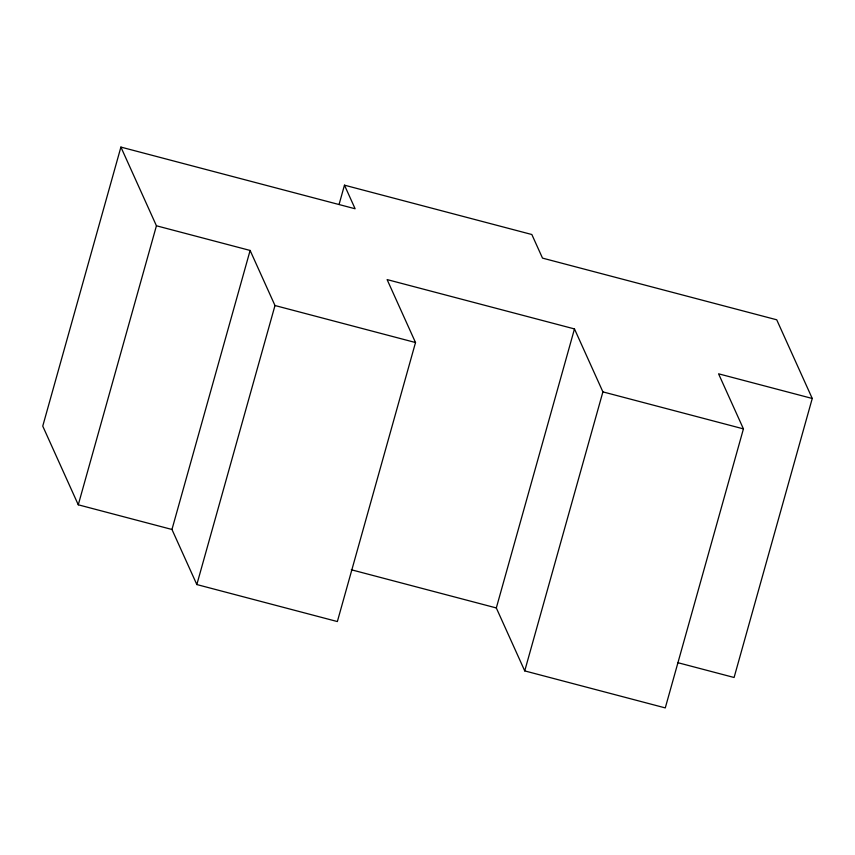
<?xml version="1.0" encoding="UTF-8"?>
<svg xmlns="http://www.w3.org/2000/svg" width="855" height="855" viewBox="0 0 855 855"><rect width="100%" height="100%" fill="white"/><g stroke="black" fill="none" stroke-linecap="round" stroke-linejoin="round"><path stroke-width="1.28" d="M812.25 398.473L776.725 319.791L542.508 258.114L531.842 234.516L344.469 185.172L355.124 208.77L120.908 147.092L42.75 426.121L78.275 504.803L171.962 529.469L196.832 584.553L337.362 621.553L415.519 342.534L387.101 279.585L574.475 328.929L602.903 391.879L524.735 670.897L665.276 707.908L743.433 428.879L718.563 373.806L812.25 398.473L734.092 677.491L677.62 662.625M78.275 504.803L156.433 225.784L120.908 147.092M171.962 529.469L250.12 250.451L156.433 225.784M196.832 584.553L274.989 305.524L250.12 250.451M339.072 204.452L344.469 185.172M524.735 670.897L496.317 607.948L574.475 328.929M274.989 305.524L415.519 342.534M602.903 391.879L743.433 428.879M351.298 569.761L496.317 607.948"/></g></svg>
